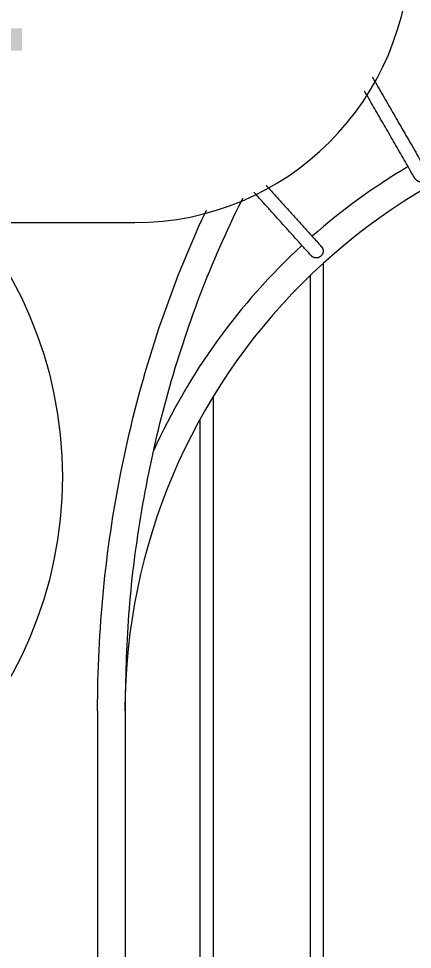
# Model space of a CAD drawing. Header units: millimetres. Extents: x 29001 to 40804, y -8833 to -5892.
# Drawn here: x 31364.54 to 31378.85, y -8251.06 to -8217.2 of the extents above; entities that cross this region are included whole.
import ezdxf
from ezdxf.enums import TextEntityAlignment as Align

# ---------------------------------------------------------------- set-up
doc = ezdxf.new("R2010")
doc.units = ezdxf.units.MM
doc.layers.get('0').update_dxf_attribs({"lineweight": 0})
for name, color, linetype, lineweight in [('xxx_Auto_Kaplama_Mermer Tarama', 45, 'Continuous', 0), ('xxx_Auto_Tefris_Silik', 252, 'Continuous', 0), ('xxx_Auto_Tefris_Tefris', 32, 'Continuous', 0), ('xxx_Auto_Yardimci_Isaret Genel', 51, 'Continuous', 0)]:
    doc.layers.add(name, color=color, linetype=linetype, lineweight=lineweight)
doc.styles.add('AUTOBAN', font='')
doc.styles.get('AUTOBAN').set_extended_font_data('Helvetica Normal Tr')

# ---------------------------------------------------------------- blocks, each defined once
blk = doc.blocks.new('MOBİLYALAR')
blk.add_circle((2206.341, -1912.073), 15)
at = {"layer": 'xxx_Auto_Tefris_Silik'}
for p, q in [((2230.815, -1904.305), (2230.815, -2287.111)), ((2230.339, -1904.752), (2230.339, -2286.664)), ((2226.815, -1909.16), (2226.815, -2271.841)), ((2226.339, -1909.985), (2226.339, -2271.841))]:
    blk.add_line(p, q, dxfattribs=at)
for points, knots in [([(2231.696, -1895.959), (2233.142, -1898.463), (2234.587, -1900.967), (2234.712, -1901.184), (2234.496, -1901.309), (2234.279, -1901.434), (2234.154, -1901.217), (2232.759, -1898.8), (2231.364, -1896.384)], [0, 0, 0, 5.7827, 5.7827, 6.175399, 6.175399, 6.568098, 6.568098, 12.149315, 12.149315, 12.149315]), ([(2228.363, -1901.037), (2229.557, -1902.363), (2230.751, -1903.69), (2230.919, -1903.875), (2230.733, -1904.043), (2230.547, -1904.21), (2230.38, -1904.024), (2229.247, -1902.766), (2228.114, -1901.508)], [0, 0, 0, 3.569133, 3.569133, 3.961832, 3.961832, 4.354531, 4.354531, 7.739951, 7.739951, 7.739951])]:
    blk.add_rational_spline(points, [1, 1, 1, 0.707106781187, 1, 0.707106781187, 1, 1, 1], degree=2, knots=knots, dxfattribs=at)
at = {"layer": 'xxx_Auto_Tefris_Tefris'}
for p, q in [((2222.621, -1920.578), (2222.621, -2271.841)), ((2223.621, -1920.578), (2223.621, -2271.841))]:
    blk.add_line(p, q, dxfattribs=at)
for radius, start, end in [(22, 0, 180), (23, 120.6228, 131.3772), (23, 132.6228, 155.7388)]:
    blk.add_arc((2245.621, -1920.578), radius, start, end, dxfattribs=at)
blk.add_open_spline([(2222.621, -1920.578), (2222.621, -1917.662), (2222.905, -1914.747), (2224.065, -1908.883), (2224.983, -1905.947), (2227.396, -1900.478), (2228.891, -1897.945), (2232.36, -1893.461), (2234.334, -1891.509), (2238.631, -1888.331), (2240.953, -1887.104), (2245.704, -1885.501), (2248.126, -1885.099), (2250.549, -1885.099), (2252.122, -1885.099), (2253.695, -1885.268), (2257.71, -1886.137), (2260.115, -1887.092), (2264.629, -1889.768), (2266.737, -1891.487), (2270.516, -1895.562), (2272.186, -1897.916), (2274.979, -1903.091), (2276.101, -1905.912), (2277.726, -1911.825), (2278.229, -1914.917), (2278.452, -1918.884), (2278.476, -1919.731), (2278.476, -1920.578)], degree=3, knots=[4.712389, 4.712389, 4.712389, 4.712389, 4.960422, 4.960422, 5.226706, 5.226706, 5.492989, 5.492989, 5.759273, 5.759273, 6.025556, 6.025556, 6.283185, 6.283185, 6.283185, 6.450503, 6.450503, 6.716786, 6.716786, 6.98307, 6.98307, 7.249353, 7.249353, 7.515637, 7.515637, 7.781921, 7.781921, 7.853982, 7.853982, 7.853982, 7.853982], dxfattribs=at)
blk.add_rational_spline([(2223.621, -1920.578), (2223.621, -1886.099), (2250.549, -1886.099), (2277.476, -1886.099), (2277.476, -1920.578)], [1, 0.707106781187, 1, 0.707106781187, 1], degree=2, knots=[4.712389, 4.712389, 4.712389, 6.283185, 6.283185, 7.853982, 7.853982, 7.853982], dxfattribs=at)
blk = doc.blocks.new('_TagSlot')
at = {"color": 0, "linetype": 'ByBlock', "lineweight": -2, "transparency": 16777216}
for p, q in [((-4, 4), (4, 4)), ((-4, -4), (4, -4))]:
    blk.add_line(p, q, dxfattribs=at)
for centre, start, end in [((-4, 0), 90, 270), ((4, 0), 270, 90)]:
    blk.add_arc(centre, 4, start, end, dxfattribs=at)
at = {"layer": 'xxx_Auto_Kaplama_Mermer Tarama', "color": 0, "transparency": 16777216, "style": 'AUTOBAN'}
blk.add_attdef('TAGNUMBER', text='', height=3, dxfattribs=at).set_placement((0, -1.5), align=Align.CENTER)
blk = doc.blocks.new('key planxx')
blk.add_wipeout([(725.708, -1239.374), (745.708, -1239.374), (749.538, -1240.136), (752.556, -1242.087), (754.443, -1244.506), (755.407, -1246.939), (755.708, -1249.374), (755.1, -1252.806), (753.195, -1256.003), (751.841, -1257.272), (749.064, -1258.794), (745.708, -1259.374), (724.08, -1259.24), (721.712, -1258.541), (718.946, -1256.741), (717.758, -1255.441), (715.887, -1251.261), (715.909, -1247.379), (717.211, -1244.1), (719.074, -1241.891), (722.772, -1239.814)])
at = {"layer": 'xxx_Auto_Yardimci_Isaret Genel', "xscale": 2.5, "yscale": 2.5, "zscale": 2.5}
blk.add_blockref('_TagSlot', (735.708, -1249.374), dxfattribs=at).add_auto_attribs({'TAGNUMBER': 'P1'})

msp = doc.modelspace()

# ---------------------------------------------------------------- block references
at = {"color": 6}
msp.add_blockref('MOBİLYALAR', (29144.792, -6321.799), dxfattribs=at)

# ---------------------------------------------------------------- next in the draw order: block references
msp.add_blockref('key planxx', (30623.057, -6965.248), dxfattribs=at)

doc.saveas('drawing.dxf')
